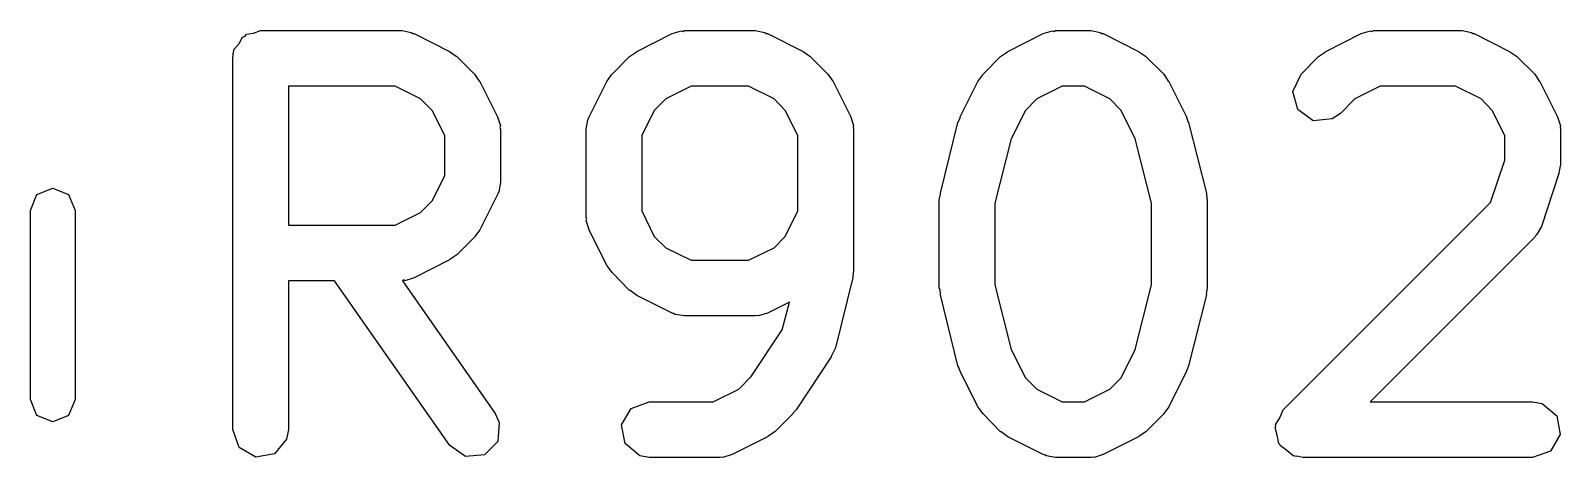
# Model space of a CAD drawing. Extents: x 106.7 to 191.3, y -141.1 to -57.8.
# Drawn here: x 121.296 to 125.419, y -107.014 to -105.864 of the extents above; entities that cross this region are included whole.
import ezdxf

# ---------------------------------------------------------------- set-up
doc = ezdxf.new("R2010")
doc.units = 0
doc.layers.add('BLACK', color=7, linetype='CONTINUOUS')

msp = doc.modelspace()

# ---------------------------------------------------------------- linework, layer by layer
at = {"layer": 'BLACK', "linetype": 'CONTINUOUS'}
for p, q in [((121.874, -105.879), (121.878, -105.874)), ((121.878, -105.874), (121.897, -105.871)), ((121.897, -105.871), (121.916, -105.864)), ((121.916, -105.864), (122.297, -105.864)), ((122.297, -105.864), (122.322, -105.869)), ((122.322, -105.869), (122.326, -105.872)), ((122.326, -105.872), (122.33, -105.872)), ((122.33, -105.872), (122.425, -105.92)), ((122.93, -105.92), (123.025, -105.872)), ((123.025, -105.872), (123.05, -105.865)), ((123.05, -105.865), (123.054, -105.866)), ((123.054, -105.866), (123.058, -105.864)), ((123.058, -105.864), (123.249, -105.864)), ((123.249, -105.864), (123.275, -105.869)), ((123.275, -105.869), (123.278, -105.872)), ((123.278, -105.872), (123.282, -105.872)), ((123.282, -105.872), (123.378, -105.92)), ((123.93, -105.92), (124.025, -105.872)), ((124.025, -105.872), (124.05, -105.865)), ((124.05, -105.865), (124.054, -105.866)), ((124.054, -105.866), (124.058, -105.864)), ((124.058, -105.864), (124.154, -105.864)), ((124.154, -105.864), (124.179, -105.869)), ((124.179, -105.869), (124.183, -105.872)), ((124.183, -105.872), (124.187, -105.872)), ((124.187, -105.872), (124.282, -105.92)), ((124.787, -105.92), (124.882, -105.872)), ((124.882, -105.872), (124.907, -105.865)), ((124.907, -105.865), (124.911, -105.866)), ((124.911, -105.866), (124.916, -105.864)), ((124.916, -105.864), (125.154, -105.864)), ((125.154, -105.864), (125.179, -105.869)), ((125.179, -105.869), (125.183, -105.872)), ((125.183, -105.872), (125.187, -105.872)), ((125.187, -105.872), (125.282, -105.92)), ((121.843, -105.923), (121.845, -105.914)), ((121.845, -105.914), (121.858, -105.899)), ((121.858, -105.899), (121.867, -105.882)), ((121.867, -105.882), (121.874, -105.879)), ((121.841, -105.939), (121.842, -105.929)), ((121.841, -106.939), (121.841, -105.939)), ((121.842, -105.926), (121.843, -105.923)), ((121.842, -105.929), (121.842, -105.926)), ((122.425, -105.92), (122.443, -105.933)), ((122.443, -105.933), (122.445, -105.934)), ((122.445, -105.934), (122.492, -105.981)), ((122.863, -105.981), (122.91, -105.934)), ((122.91, -105.934), (122.929, -105.921)), ((122.929, -105.921), (122.93, -105.92)), ((123.378, -105.92), (123.396, -105.933)), ((123.396, -105.933), (123.397, -105.934)), ((123.397, -105.934), (123.445, -105.981)), ((123.863, -105.981), (123.91, -105.934)), ((123.91, -105.934), (123.929, -105.921)), ((123.929, -105.921), (123.93, -105.92)), ((124.282, -105.92), (124.301, -105.933)), ((124.301, -105.933), (124.302, -105.934)), ((124.302, -105.934), (124.35, -105.981)), ((124.72, -105.981), (124.767, -105.934)), ((124.767, -105.934), (124.786, -105.921)), ((124.786, -105.921), (124.787, -105.92)), ((125.282, -105.92), (125.301, -105.933)), ((125.301, -105.933), (125.302, -105.934)), ((125.302, -105.934), (125.35, -105.981)), ((122.492, -105.981), (122.505, -106)), ((122.505, -106), (122.507, -106.001)), ((122.507, -106.001), (122.554, -106.096)), ((122.801, -106.096), (122.849, -106.001)), ((122.849, -106.001), (122.862, -105.983)), ((122.862, -105.983), (122.863, -105.981)), ((123.445, -105.981), (123.458, -106)), ((123.458, -106), (123.459, -106.001)), ((123.459, -106.001), (123.507, -106.096)), ((123.801, -106.096), (123.849, -106.001)), ((123.849, -106.001), (123.862, -105.983)), ((123.862, -105.983), (123.863, -105.981)), ((124.35, -105.981), (124.362, -106)), ((124.362, -106), (124.364, -106.001)), ((124.364, -106.001), (124.411, -106.096)), ((124.698, -106.028), (124.72, -105.981)), ((125.35, -105.981), (125.362, -106)), ((125.362, -106), (125.364, -106.001)), ((125.364, -106.001), (125.411, -106.096)), ((122.279, -106.014), (121.991, -106.014)), ((121.991, -106.014), (121.991, -106.388)), ((122.347, -106.048), (122.279, -106.014)), ((123.076, -106.014), (123.008, -106.048)), ((123.231, -106.014), (123.076, -106.014)), ((123.3, -106.048), (123.231, -106.014)), ((124.076, -106.014), (124.008, -106.048)), ((124.136, -106.014), (124.076, -106.014)), ((124.205, -106.048), (124.136, -106.014)), ((124.711, -106.077), (124.698, -106.028)), ((124.933, -106.014), (124.865, -106.048)), ((125.136, -106.014), (124.933, -106.014)), ((125.205, -106.048), (125.136, -106.014)), ((122.378, -106.079), (122.347, -106.048)), ((122.412, -106.147), (122.378, -106.079)), ((122.977, -106.079), (122.943, -106.147)), ((123.008, -106.048), (122.977, -106.079)), ((123.33, -106.079), (123.3, -106.048)), ((123.364, -106.147), (123.33, -106.079)), ((123.977, -106.079), (123.939, -106.156)), ((124.008, -106.048), (123.977, -106.079)), ((124.235, -106.079), (124.205, -106.048)), ((124.273, -106.156), (124.235, -106.079)), ((124.753, -106.107), (124.711, -106.077)), ((124.865, -106.048), (124.826, -106.087)), ((125.235, -106.079), (125.205, -106.048)), ((125.269, -106.147), (125.235, -106.079)), ((122.554, -106.096), (122.562, -106.121)), ((122.562, -106.121), (122.561, -106.125)), ((122.561, -106.125), (122.562, -106.13)), ((122.793, -106.13), (122.798, -106.104)), ((122.798, -106.104), (122.8, -106.101)), ((122.8, -106.101), (122.801, -106.096)), ((123.507, -106.096), (123.514, -106.121)), ((123.514, -106.121), (123.513, -106.125)), ((123.513, -106.125), (123.514, -106.13)), ((123.748, -106.302), (123.795, -106.112)), ((123.795, -106.112), (123.801, -106.1)), ((123.801, -106.1), (123.801, -106.096)), ((124.411, -106.096), (124.415, -106.109)), ((124.415, -106.109), (124.417, -106.112)), ((124.417, -106.112), (124.465, -106.302)), ((124.804, -106.102), (124.753, -106.107)), ((124.826, -106.087), (124.804, -106.102)), ((125.411, -106.096), (125.419, -106.121)), ((125.419, -106.121), (125.418, -106.125)), ((125.418, -106.125), (125.419, -106.13)), ((122.412, -106.255), (122.412, -106.147)), ((122.562, -106.13), (122.562, -106.273)), ((122.793, -106.368), (122.793, -106.13)), ((122.943, -106.147), (122.943, -106.35)), ((123.364, -106.35), (123.364, -106.147)), ((123.514, -106.13), (123.514, -106.511)), ((123.939, -106.156), (123.895, -106.329)), ((124.317, -106.329), (124.273, -106.156)), ((125.269, -106.213), (125.269, -106.147)), ((125.419, -106.13), (125.419, -106.225)), ((125.231, -106.327), (125.269, -106.213)), ((125.415, -106.249), (125.368, -106.392)), ((125.419, -106.225), (125.415, -106.247)), ((125.415, -106.247), (125.415, -106.249)), ((121.313, -106.306), (121.356, -106.289)), ((121.356, -106.289), (121.398, -106.306)), ((122.378, -106.323), (122.412, -106.255)), ((122.562, -106.273), (122.558, -106.298)), ((121.296, -106.349), (121.313, -106.306)), ((121.398, -106.306), (121.416, -106.349)), ((122.347, -106.354), (122.378, -106.323)), ((122.554, -106.306), (122.507, -106.401)), ((122.555, -106.302), (122.554, -106.306)), ((122.558, -106.298), (122.555, -106.302)), ((123.745, -106.32), (123.748, -106.305)), ((123.745, -106.558), (123.745, -106.32)), ((123.748, -106.305), (123.748, -106.302)), ((123.895, -106.329), (123.895, -106.549)), ((124.317, -106.549), (124.317, -106.329)), ((124.465, -106.302), (124.466, -106.317)), ((124.466, -106.317), (124.467, -106.32)), ((124.467, -106.32), (124.467, -106.558)), ((124.672, -106.886), (125.231, -106.327)), ((121.296, -106.858), (121.296, -106.349)), ((121.416, -106.349), (121.416, -106.858)), ((122.279, -106.388), (122.347, -106.354)), ((122.795, -106.372), (122.793, -106.368)), ((122.793, -106.376), (122.795, -106.372)), ((122.943, -106.35), (122.977, -106.419)), ((123.33, -106.419), (123.364, -106.35)), ((121.991, -106.388), (122.279, -106.388)), ((122.507, -106.401), (122.493, -106.419)), ((122.801, -106.401), (122.793, -106.376)), ((122.849, -106.497), (122.801, -106.401)), ((125.355, -106.414), (125.352, -106.417)), ((125.368, -106.392), (125.355, -106.414)), ((122.492, -106.421), (122.445, -106.468)), ((122.493, -106.419), (122.492, -106.421)), ((122.977, -106.419), (123.008, -106.449)), ((123.008, -106.449), (123.076, -106.483)), ((123.231, -106.483), (123.3, -106.449)), ((123.3, -106.449), (123.33, -106.419)), ((125.35, -106.421), (124.906, -106.864)), ((125.352, -106.417), (125.35, -106.421)), ((122.425, -106.482), (122.33, -106.53)), ((122.426, -106.481), (122.425, -106.482)), ((122.445, -106.468), (122.426, -106.481)), ((122.85, -106.498), (122.849, -106.497)), ((123.076, -106.483), (123.231, -106.483)), ((122.115, -106.538), (121.991, -106.538)), ((121.991, -106.538), (121.991, -106.939)), ((122.426, -106.982), (122.115, -106.538)), ((122.301, -106.536), (122.298, -106.538)), ((122.298, -106.538), (122.548, -106.896)), ((122.305, -106.538), (122.301, -106.536)), ((122.33, -106.53), (122.305, -106.538)), ((122.863, -106.516), (122.85, -106.498)), ((122.91, -106.564), (122.863, -106.516)), ((123.512, -106.529), (123.465, -106.719)), ((123.514, -106.511), (123.512, -106.525)), ((123.512, -106.525), (123.512, -106.529)), ((122.912, -106.564), (122.91, -106.564)), ((122.93, -106.578), (122.912, -106.564)), ((123.025, -106.625), (122.93, -106.578)), ((123.747, -106.562), (123.745, -106.558)), ((123.748, -106.576), (123.747, -106.562)), ((123.795, -106.767), (123.748, -106.576)), ((123.895, -106.549), (123.939, -106.723)), ((124.273, -106.723), (124.317, -106.549)), ((124.465, -106.576), (124.417, -106.767)), ((124.467, -106.558), (124.464, -106.573)), ((124.464, -106.573), (124.465, -106.576)), ((123.341, -106.596), (123.282, -106.625)), ((123.322, -106.67), (123.341, -106.596)), ((123.029, -106.626), (123.025, -106.625)), ((123.033, -106.629), (123.029, -106.626)), ((123.058, -106.633), (123.033, -106.629)), ((123.249, -106.633), (123.058, -106.633)), ((123.253, -106.632), (123.249, -106.633)), ((123.258, -106.633), (123.253, -106.632)), ((123.282, -106.625), (123.258, -106.633)), ((123.238, -106.796), (123.322, -106.67)), ((123.454, -106.743), (123.359, -106.886)), ((123.465, -106.719), (123.454, -106.742)), ((123.454, -106.742), (123.454, -106.743)), ((123.939, -106.723), (123.977, -106.8)), ((124.235, -106.8), (124.273, -106.723)), ((123.797, -106.77), (123.795, -106.767)), ((123.801, -106.782), (123.797, -106.77)), ((123.849, -106.878), (123.801, -106.782)), ((124.411, -106.782), (124.364, -106.878)), ((124.412, -106.779), (124.411, -106.782)), ((124.417, -106.767), (124.412, -106.779)), ((123.205, -106.83), (123.238, -106.796)), ((123.977, -106.8), (124.008, -106.83)), ((124.205, -106.83), (124.235, -106.8)), ((121.313, -106.901), (121.296, -106.858)), ((121.416, -106.858), (121.398, -106.901)), ((122.915, -106.882), (122.963, -106.864)), ((122.963, -106.864), (123.136, -106.864)), ((123.136, -106.864), (123.205, -106.83)), ((124.008, -106.83), (124.076, -106.864)), ((124.076, -106.864), (124.136, -106.864)), ((124.136, -106.864), (124.205, -106.83)), ((124.906, -106.864), (125.344, -106.864)), ((125.344, -106.864), (125.37, -106.869)), ((121.356, -106.918), (121.313, -106.901)), ((121.398, -106.901), (121.356, -106.918)), ((122.548, -106.896), (122.559, -106.92)), ((122.889, -106.926), (122.915, -106.882)), ((123.35, -106.897), (123.302, -106.945)), ((123.351, -106.894), (123.35, -106.897)), ((123.359, -106.886), (123.351, -106.894)), ((123.85, -106.879), (123.849, -106.878)), ((123.863, -106.897), (123.85, -106.879)), ((123.91, -106.945), (123.863, -106.897)), ((124.35, -106.897), (124.302, -106.945)), ((124.364, -106.878), (124.35, -106.896)), ((124.35, -106.896), (124.35, -106.897)), ((124.651, -106.926), (124.663, -106.907)), ((124.663, -106.907), (124.672, -106.886)), ((125.37, -106.869), (125.409, -106.902)), ((125.409, -106.902), (125.418, -106.952)), ((121.858, -106.987), (121.841, -106.939)), ((121.991, -106.939), (121.986, -106.965)), ((122.559, -106.92), (122.555, -106.971)), ((122.898, -106.977), (122.889, -106.926)), ((123.302, -106.945), (123.284, -106.957)), ((123.912, -106.945), (123.91, -106.945)), ((123.93, -106.959), (123.912, -106.945)), ((124.302, -106.945), (124.284, -106.957)), ((124.65, -106.933), (124.652, -106.93)), ((124.656, -106.954), (124.65, -106.933)), ((124.652, -106.93), (124.651, -106.926)), ((121.903, -107.013), (121.858, -106.987)), ((121.986, -106.965), (121.953, -107.004)), ((122.468, -107.012), (122.426, -106.982)), ((122.555, -106.971), (122.519, -107.007)), ((122.938, -107.01), (122.898, -106.977)), ((123.282, -106.959), (123.187, -107.006)), ((123.284, -106.957), (123.282, -106.959)), ((124.025, -107.006), (123.93, -106.959)), ((124.282, -106.959), (124.187, -107.006)), ((124.284, -106.957), (124.282, -106.959)), ((124.66, -106.977), (124.656, -106.954)), ((124.663, -106.979), (124.66, -106.977)), ((124.664, -106.982), (124.663, -106.979)), ((124.682, -106.995), (124.664, -106.982)), ((125.418, -106.952), (125.392, -106.997)), ((121.953, -107.004), (121.903, -107.013)), ((122.519, -107.007), (122.468, -107.012)), ((122.963, -107.014), (122.938, -107.01)), ((123.154, -107.014), (122.963, -107.014)), ((123.158, -107.013), (123.154, -107.014)), ((123.162, -107.014), (123.158, -107.013)), ((123.187, -107.006), (123.162, -107.014)), ((124.029, -107.007), (124.025, -107.006)), ((124.033, -107.01), (124.029, -107.007)), ((124.058, -107.014), (124.033, -107.01)), ((124.154, -107.014), (124.058, -107.014)), ((124.158, -107.013), (124.154, -107.014)), ((124.162, -107.014), (124.158, -107.013)), ((124.187, -107.006), (124.162, -107.014)), ((124.699, -107.01), (124.682, -106.995)), ((124.704, -107.011), (124.699, -107.01)), ((124.706, -107.012), (124.704, -107.011)), ((124.709, -107.011), (124.706, -107.012)), ((124.725, -107.014), (124.709, -107.011)), ((125.344, -107.014), (124.725, -107.014)), ((125.392, -106.997), (125.344, -107.014))]:
    msp.add_line(p, q, dxfattribs=at)

doc.saveas('drawing.dxf')
